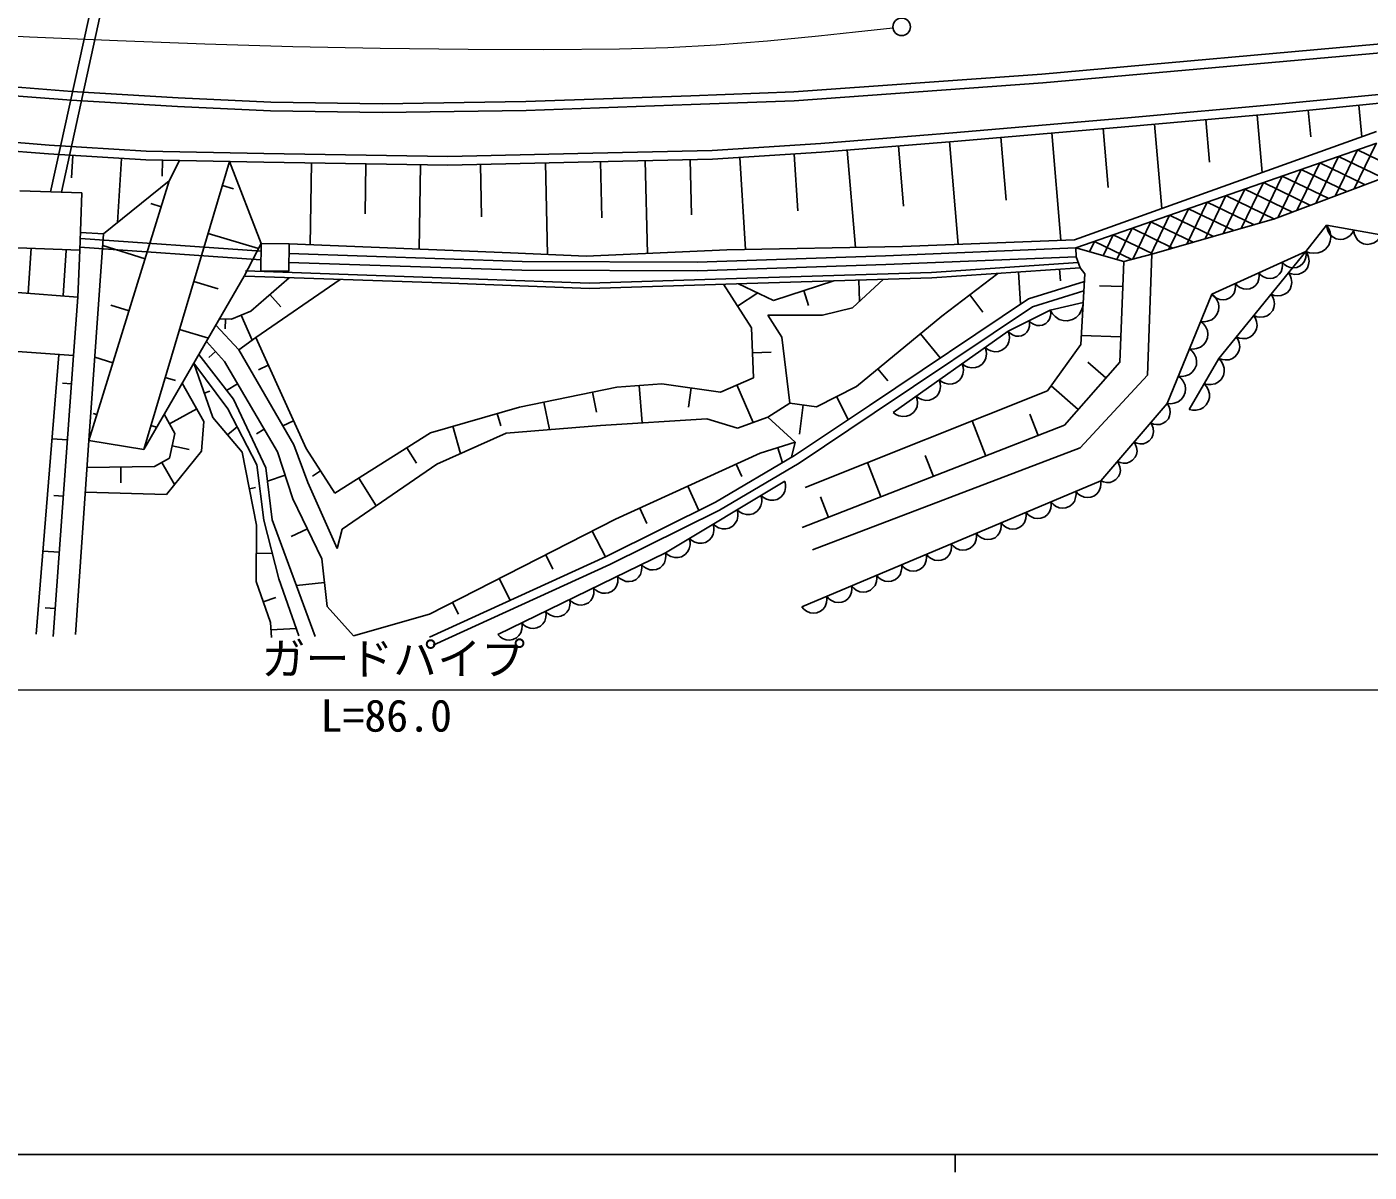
# Model space of a CAD drawing. Units: millimetres, scale not verified. Extents: x 40000 to 680000, y 20000 to 380000.
# Drawn here: x 215181 to 291554, y 204000 to 269157 of the extents above; entities that cross this region are included whole.
import ezdxf
from ezdxf.enums import TextEntityAlignment as Align

# ---------------------------------------------------------------- set-up
doc = ezdxf.new("R2010")
doc.units = ezdxf.units.MM
doc.header["$LTSCALE"] = 1000
doc.linetypes.add('CHAIN', pattern=[18.5, 12, -1.5, 3.5, -1.5])
for name, color, linetype, lineweight in [('M-BGD', 7, 'Continuous', 25), ('M-BMK', 2, 'CHAIN', 13), ('M-BMK-SRVR', 3, 'Continuous', 25), ('M-STR-HTXT', 7, 'Continuous', 13), ('M-TTL-BAND', 7, 'Continuous', 25)]:
    doc.layers.add(name, color=color, linetype=linetype, lineweight=lineweight)
doc.styles.add('ＭＳ ゴシック', font='')
doc.styles.get('ＭＳ ゴシック').set_extended_font_data('MS Gothic')

msp = doc.modelspace()

# ---------------------------------------------------------------- linework, layer by layer
at = {"layer": 'M-BGD'}
for p, q in [((219655, 274013), (216536, 259767)), ((217145, 259746), (220265, 273997)), ((272939, 266461), (298505, 268753)), ((298551, 268255), (272979, 265963)), ((212154, 265911), (217739, 265484)), ((258812, 265453), (272939, 266461)), ((272979, 265963), (258839, 264954)), ((286596, 264769), (297657, 265851)), ((217709, 264985), (212115, 265412)), ((217739, 265484), (223784, 265117)), ((223784, 265117), (229064, 264873)), ((243574, 264904), (252952, 265240)), ((252952, 265240), (258812, 265453)), ((286643, 264271), (297707, 265354)), ((223761, 264618), (217709, 264985)), ((229048, 264373), (223761, 264618)), ((235406, 264282), (229048, 264373)), ((229064, 264873), (235406, 264782)), ((235406, 264782), (243574, 264904)), ((243587, 264404), (235406, 264282)), ((252970, 264740), (243587, 264404)), ((258839, 264954), (252970, 264740)), ((277829, 263990), (286596, 264769)), ((277873, 263492), (286643, 264271)), ((288084, 264412), (288232, 262900)), ((290966, 264694), (291142, 262898)), ((267874, 263124), (277829, 263990)), ((267915, 262626), (277873, 263492)), ((279334, 263622), (279761, 258825)), ((282258, 263882), (282473, 261461)), ((285181, 264141), (285472, 260869)), ((208653, 263038), (216444, 262432)), ((260362, 262518), (267874, 263124)), ((270591, 262878), (270894, 259291)), ((273504, 263124), (274019, 257014)), ((274785, 257045), (291979, 263198)), ((276417, 263369), (276698, 260026)), ((208608, 262540), (216409, 261933)), ((216444, 262432), (221965, 262085)), ((221965, 262085), (228674, 261956)), ((246531, 261956), (254172, 262129)), ((254172, 262129), (260362, 262518)), ((254193, 261629), (260398, 262020)), ((260398, 262020), (267915, 262626)), ((261854, 262142), (262320, 256606)), ((264766, 262388), (265056, 258956)), ((267679, 262633), (268172, 256783)), ((291999, 262544), (274859, 256580)), ((290887, 262157), (289615, 259527)), ((291955, 262529), (290702, 259938)), ((290887, 262157), (296576, 259405)), ((216409, 261933), (221944, 261586)), ((217793, 261846), (217713, 260575)), ((220560, 261673), (220331, 258023)), ((221831, 245118), (226718, 261493)), ((221944, 261586), (228665, 261456)), ((222902, 261567), (222884, 260665)), ((223859, 261549), (223285, 260394)), ((226718, 261493), (228514, 256826)), ((228665, 261456), (239131, 261282)), ((228674, 261956), (239129, 261782)), ((231373, 261414), (231294, 256757)), ((234476, 261361), (234428, 258523)), ((237579, 261309), (237497, 256504)), ((239129, 261782), (246531, 261956)), ((239131, 261282), (246542, 261456)), ((240983, 261326), (241053, 258344)), ((244689, 261412), (244811, 256205)), ((246542, 261456), (254193, 261629)), ((247817, 261485), (247890, 258288)), ((250368, 261542), (250487, 256268)), ((252918, 261600), (252989, 258467)), ((255745, 261727), (256074, 256485)), ((258847, 261922), (259050, 258696)), ((288750, 261413), (287440, 258705)), ((289818, 261785), (288527, 259116)), ((288750, 261413), (291318, 260171)), ((289818, 261785), (292731, 260376)), ((286613, 260670), (285312, 257980)), ((286172, 258226), (292210, 260508)), ((287681, 261042), (286353, 258294)), ((286613, 260670), (289255, 259391)), ((287681, 261042), (290287, 259781)), ((214784, 259827), (218305, 259706)), ((218305, 259706), (218193, 256461)), ((223285, 260394), (218709, 245619)), ((223285, 260394), (219543, 257391)), ((226311, 260129), (226943, 259940)), ((284476, 259926), (283248, 257389)), ((285544, 260298), (284280, 257684)), ((284476, 259926), (287193, 258612)), ((285544, 260298), (288224, 259002)), ((222827, 258916), (222228, 259102)), ((282339, 259183), (281185, 256798)), ((283407, 259554), (282217, 257093)), ((282339, 259183), (285006, 257892)), ((283407, 259554), (286160, 258223)), ((280202, 258439), (279123, 256209)), ((279187, 256225), (286172, 258226)), ((281270, 258811), (280154, 256502)), ((280202, 258439), (282698, 257231)), ((281270, 258811), (283852, 257562)), ((219543, 257391), (218227, 257454)), ((219543, 257391), (218709, 245619)), ((225497, 257400), (228366, 256543)), ((278065, 257695), (277205, 255918)), ((278065, 257695), (280390, 256570)), ((279133, 258067), (278106, 255943)), ((279133, 258067), (281544, 256901)), ((287947, 256383), (289130, 257871)), ((289130, 257871), (301555, 255640)), ((218199, 256626), (228502, 255905)), ((218234, 257125), (228537, 256404)), ((221912, 255961), (219495, 256710)), ((227773, 255412), (228514, 256826)), ((228514, 256826), (228494, 255269)), ((230113, 256805), (228514, 256826)), ((230093, 255249), (230113, 256805)), ((230113, 256805), (242704, 256309)), ((255010, 256464), (264994, 256658)), ((264994, 256658), (274785, 257045)), ((275927, 256952), (275641, 256359)), ((275927, 256952), (278045, 255927)), ((276996, 257324), (276423, 256138)), ((276996, 257324), (279237, 256240)), ((218193, 256461), (214672, 256583)), ((215423, 256557), (215253, 254001)), ((217418, 256424), (217248, 253868)), ((218193, 256461), (218084, 253784)), ((230106, 256259), (243361, 255809)), ((242704, 256309), (247000, 256116)), ((247000, 256116), (255010, 256464)), ((253325, 255776), (264028, 256130)), ((264028, 256130), (274859, 256580)), ((264046, 255630), (274880, 256080)), ((274859, 256580), (274880, 256080)), ((277591, 255809), (274859, 256580)), ((274880, 256080), (275116, 255455)), ((277591, 255809), (279187, 256225)), ((278941, 249345), (279187, 256225)), ((282605, 253949), (287947, 256383)), ((283008, 250298), (287947, 256383)), ((227548, 254964), (227773, 255412)), ((227622, 255273), (238776, 254887)), ((228494, 255269), (230093, 255249)), ((230089, 255759), (243352, 255309)), ((243352, 255309), (253332, 255276)), ((243361, 255809), (253325, 255776)), ((253332, 255276), (264046, 255630)), ((256144, 254855), (266648, 255176)), ((266648, 255176), (275005, 255748)), ((266663, 254876), (275116, 255455)), ((267242, 252691), (270421, 255134)), ((271595, 255214), (271721, 253376)), ((273942, 255375), (273988, 254705)), ((275116, 255455), (275373, 255101)), ((275373, 255101), (275148, 251084)), ((277366, 250088), (277591, 255809)), ((221831, 245118), (227548, 254964)), ((224682, 254670), (226061, 254259)), ((227612, 254973), (238765, 254587)), ((227919, 252990), (230106, 254887)), ((233009, 254786), (228203, 251483)), ((238765, 254587), (247186, 254266)), ((238776, 254887), (247187, 254566)), ((247186, 254266), (256153, 254555)), ((247187, 254566), (256144, 254855)), ((256416, 252026), (254810, 254512)), ((255669, 254539), (257664, 253591)), ((256153, 254555), (266663, 254876)), ((257664, 253591), (261098, 254706)), ((262163, 253173), (263928, 254793)), ((262513, 254750), (262550, 253528)), ((272177, 253681), (275349, 254676)), ((277535, 254378), (276216, 254430)), ((214643, 254047), (218084, 253784)), ((218084, 253784), (217829, 250451)), ((229013, 253938), (229632, 253225)), ((255613, 253269), (256770, 254016)), ((259381, 254149), (259652, 253313)), ((263118, 247616), (272177, 253681)), ((268831, 253912), (269583, 252934)), ((272395, 253225), (275319, 254142)), ((280069, 247728), (282605, 253949)), ((220997, 253006), (219961, 253327)), ((226832, 252521), (227919, 252990)), ((260460, 252755), (262163, 253173)), ((263397, 247201), (272395, 253225)), ((271018, 251836), (273413, 253034)), ((273413, 253034), (275282, 253474)), ((227244, 250774), (225933, 252182)), ((226143, 252544), (226832, 252521)), ((226488, 252533), (226469, 251985)), ((227376, 252756), (227992, 251328)), ((258146, 251502), (257342, 252755)), ((257342, 252755), (260460, 252755)), ((262388, 248705), (267242, 252691)), ((223867, 251941), (225509, 251451)), ((228203, 251483), (227244, 250774)), ((228203, 251483), (231068, 245166)), ((256529, 249192), (256416, 252026)), ((258596, 247741), (258146, 251502)), ((264477, 247224), (271018, 251836)), ((266028, 251695), (267154, 250324)), ((277422, 251518), (275177, 251606)), ((217829, 250451), (214389, 250714)), ((224967, 250518), (226930, 247984)), ((225396, 251258), (226418, 250126)), ((225907, 250692), (225528, 250349)), ((230366, 245380), (227244, 250774)), ((256472, 250609), (257535, 250651)), ((275148, 251084), (273252, 248448)), ((217007, 250503), (215704, 234600)), ((217829, 250451), (216680, 234473)), ((220082, 250051), (219046, 250372)), ((225761, 246936), (224680, 250024)), ((226613, 247423), (224680, 250024)), ((226418, 250126), (229438, 244988)), ((228920, 249904), (228362, 249651)), ((274216, 246488), (277366, 250088)), ((276578, 249188), (275549, 250088)), ((281317, 247390), (283008, 250298)), ((223053, 249212), (223644, 249036)), ((254639, 248382), (256529, 249192)), ((263602, 249702), (264159, 249023)), ((275115, 245203), (278941, 249345)), ((217714, 248853), (217212, 248889)), ((224017, 248882), (225256, 246710)), ((225275, 248323), (225594, 248435)), ((227173, 248842), (226549, 248475)), ((243213, 247527), (248746, 248652)), ((247363, 248371), (247595, 247229)), ((248746, 248652), (251310, 248854)), ((250028, 248753), (250196, 246623)), ((251310, 248854), (254639, 248382)), ((252975, 248618), (252818, 247517)), ((255584, 248787), (256500, 246649)), ((273252, 248448), (259464, 242952)), ((260106, 247548), (262388, 248705)), ((275004, 247388), (273460, 248738)), ((226930, 247984), (228780, 244063)), ((238154, 246065), (243213, 247527)), ((244596, 247809), (244914, 246242)), ((257334, 246949), (258596, 247741)), ((258596, 247741), (260106, 247548)), ((258850, 244762), (263118, 247616)), ((259351, 247645), (259139, 245982)), ((261247, 248127), (261910, 246820)), ((276283, 243333), (280069, 247728)), ((219167, 247096), (218960, 247160)), ((223601, 246027), (222998, 247127)), ((223299, 246577), (224847, 247426)), ((225256, 246710), (225111, 245013)), ((227441, 244964), (225761, 246936)), ((228269, 244233), (226613, 247423)), ((230352, 246745), (229737, 246466)), ((241948, 247162), (242154, 246450)), ((253862, 246854), (247821, 246474)), ((255622, 246331), (253862, 246854)), ((257334, 246949), (255622, 246331)), ((258903, 245523), (257334, 246949)), ((259116, 244339), (263397, 247201)), ((269742, 244742), (268963, 246739)), ((272725, 245906), (272252, 247117)), ((222238, 246483), (222567, 246385)), ((223291, 244620), (223601, 246027)), ((226601, 245950), (227140, 246409)), ((228683, 246273), (228239, 246012)), ((232710, 242624), (238154, 246065)), ((242447, 246046), (238499, 244286)), ((239418, 246431), (239863, 244894)), ((247821, 246474), (242447, 246046)), ((259303, 240670), (274216, 246488)), ((217484, 245658), (216615, 245720)), ((218709, 245619), (217947, 234585)), ((218709, 245619), (221831, 245118)), ((223446, 245324), (224422, 245109)), ((231175, 243240), (230366, 245380)), ((231068, 245166), (232710, 242624)), ((236793, 245205), (237346, 244329)), ((256906, 244904), (258903, 245523)), ((257904, 245213), (258169, 244360)), ((258903, 245523), (258689, 244667)), ((259880, 239411), (275115, 245203)), ((222442, 244144), (223291, 244620)), ((225111, 245013), (223125, 242551)), ((228245, 240800), (227441, 244964)), ((229438, 244988), (230314, 242310)), ((248678, 241147), (256906, 244904)), ((254355, 242110), (258850, 244762)), ((266759, 243579), (266297, 244764)), ((218604, 244095), (222442, 244144)), ((220523, 244120), (220535, 243222)), ((222866, 244382), (223578, 243113)), ((228659, 241092), (228269, 244233)), ((228780, 244063), (229146, 241116)), ((229876, 243649), (228872, 243320)), ((231889, 243895), (231425, 243595)), ((238499, 244286), (233125, 240576)), ((254593, 241670), (259116, 244339)), ((255534, 244278), (255852, 243582)), ((263777, 242416), (263015, 244368)), ((227843, 242882), (228191, 242949)), ((232840, 239482), (231175, 243240)), ((234071, 243484), (235064, 241914)), ((251514, 239242), (258310, 243315)), ((252792, 243026), (253421, 241647)), ((259276, 236165), (276283, 243333)), ((217255, 242462), (216714, 242501)), ((223125, 242551), (218506, 242681)), ((230314, 242310), (231970, 238900)), ((248141, 239029), (254355, 242110)), ((260794, 241252), (260342, 242410)), ((248357, 238577), (254593, 241670)), ((250049, 241773), (250451, 240893)), ((228220, 237610), (228245, 240800)), ((229511, 237756), (228659, 241092)), ((229146, 241116), (231581, 234468)), ((231142, 240605), (230221, 240157)), ((233125, 240576), (232840, 239482)), ((238083, 235735), (248678, 241147)), ((247353, 240470), (248099, 239010)), ((217025, 239266), (216092, 239333)), ((228232, 239205), (229142, 239198)), ((241975, 234590), (251514, 239242)), ((244704, 239117), (245117, 238310)), ((231970, 238900), (232263, 236173)), ((238089, 234432), (248141, 239029)), ((238297, 233978), (248357, 238577)), ((229048, 235272), (228220, 237610)), ((230655, 234517), (229511, 237756)), ((232116, 237537), (230519, 237366)), ((242056, 237764), (242684, 236533)), ((216795, 236071), (216216, 236112)), ((228634, 236441), (229349, 236694)), ((232263, 236173), (233772, 234517)), ((239407, 236411), (239749, 235742)), ((229097, 234420), (229048, 235272)), ((233772, 234517), (238083, 235735)), ((229072, 234846), (230510, 234928))]:
    msp.add_line(p, q, dxfattribs=at)
for points in [[(287947, 256383), (288163, 256303), (288379, 256277), (288658, 256292), (288877, 256384), (289072, 256515), (289255, 256746), (289339, 256965), (289379, 257199), (289331, 257475), (289254, 257675), (289130, 257871)], [(289130, 257871), (289157, 257682), (289223, 257514), (289343, 257316), (289497, 257192), (289669, 257101), (289910, 257058), (290103, 257083), (290291, 257146), (290473, 257289), (290589, 257425), (290684, 257592)], [(290684, 257592), (290710, 257403), (290776, 257235), (290896, 257037), (291051, 256913), (291223, 256822), (291463, 256779), (291656, 256804), (291844, 256867), (292026, 257010), (292142, 257146), (292237, 257313)], [(286612, 255775), (286732, 255644), (286871, 255550), (287068, 255463), (287252, 255450), (287431, 255471), (287638, 255565), (287773, 255687), (287883, 255834), (287946, 256040), (287964, 256205), (287947, 256383)], [(286959, 255166), (287136, 255098), (287314, 255075), (287544, 255085), (287726, 255160), (287888, 255266), (288041, 255454), (288111, 255634), (288147, 255827), (288109, 256055), (288048, 256221), (287947, 256383)], [(283941, 254558), (284061, 254427), (284200, 254333), (284397, 254246), (284581, 254232), (284760, 254254), (284967, 254348), (285102, 254470), (285212, 254617), (285275, 254823), (285293, 254988), (285276, 255166)], [(285276, 255166), (285396, 255035), (285536, 254942), (285733, 254854), (285916, 254841), (286096, 254862), (286303, 254957), (286437, 255078), (286547, 255225), (286611, 255432), (286628, 255597), (286612, 255775)], [(285971, 253949), (286148, 253881), (286326, 253858), (286557, 253868), (286738, 253942), (286900, 254048), (287053, 254237), (287124, 254417), (287159, 254610), (287122, 254838), (287060, 255004), (286959, 255166)], [(282605, 253949), (282725, 253818), (282865, 253725), (283062, 253637), (283245, 253624), (283425, 253645), (283632, 253740), (283766, 253861), (283876, 254008), (283940, 254215), (283957, 254380), (283941, 254558)], [(281971, 252394), (282174, 252379), (282363, 252411), (282596, 252493), (282759, 252626), (282892, 252785), (282990, 253026), (283007, 253232), (282983, 253441), (282874, 253663), (282759, 253814), (282605, 253949)], [(284984, 252732), (285161, 252664), (285339, 252641), (285569, 252651), (285750, 252725), (285912, 252831), (286065, 253020), (286136, 253200), (286171, 253393), (286134, 253620), (286072, 253787), (285971, 253949)], [(272216, 252435), (272329, 252320), (272460, 252239), (272642, 252166), (272810, 252160), (272973, 252185), (273159, 252278), (273277, 252393), (273373, 252531), (273424, 252721), (273434, 252872), (273413, 253034)], [(273413, 253034), (273534, 252835), (273689, 252680), (273920, 252517), (274152, 252453), (274388, 252435), (274677, 252503), (274881, 252625), (275060, 252786), (275193, 253034), (275258, 253242), (275282, 253474)], [(271018, 251836), (271132, 251721), (271262, 251640), (271445, 251567), (271613, 251561), (271776, 251587), (271961, 251679), (272080, 251795), (272175, 251932), (272226, 252122), (272237, 252274), (272216, 252435)], [(281337, 250839), (281540, 250824), (281729, 250855), (281962, 250937), (282125, 251070), (282258, 251229), (282357, 251470), (282373, 251677), (282349, 251886), (282240, 252107), (282125, 252259), (281971, 252394)], [(283996, 251515), (284173, 251447), (284351, 251423), (284581, 251433), (284763, 251508), (284924, 251614), (285077, 251803), (285148, 251983), (285183, 252176), (285146, 252403), (285084, 252570), (284984, 252732)], [(269710, 250914), (269865, 250798), (270034, 250726), (270263, 250672), (270462, 250695), (270650, 250754), (270853, 250897), (270972, 251055), (271061, 251235), (271087, 251469), (271072, 251649), (271018, 251836)], [(283008, 250298), (283185, 250230), (283363, 250206), (283593, 250216), (283775, 250291), (283936, 250397), (284090, 250586), (284160, 250766), (284196, 250959), (284158, 251186), (284096, 251352), (283996, 251515)], [(268402, 249992), (268557, 249876), (268726, 249804), (268955, 249750), (269154, 249773), (269342, 249832), (269545, 249975), (269664, 250132), (269753, 250312), (269779, 250546), (269764, 250727), (269710, 250914)], [(280703, 249283), (280906, 249269), (281096, 249300), (281328, 249382), (281491, 249515), (281624, 249674), (281723, 249915), (281739, 250122), (281715, 250331), (281606, 250552), (281491, 250703), (281337, 250839)], [(267094, 249069), (267249, 248953), (267417, 248881), (267646, 248827), (267846, 248850), (268034, 248910), (268237, 249052), (268356, 249210), (268444, 249390), (268470, 249624), (268456, 249804), (268402, 249992)], [(282163, 248844), (282362, 248801), (282554, 248806), (282796, 248855), (282977, 248964), (283130, 249103), (283261, 249328), (283306, 249531), (283312, 249741), (283234, 249976), (283141, 250142), (283008, 250298)], [(265786, 248147), (265941, 248031), (266109, 247959), (266338, 247905), (266537, 247928), (266726, 247987), (266928, 248130), (267048, 248288), (267136, 248467), (267162, 248701), (267147, 248882), (267094, 249069)], [(280069, 247728), (280272, 247713), (280462, 247745), (280694, 247827), (280858, 247960), (280990, 248119), (281089, 248360), (281105, 248566), (281081, 248776), (280972, 248997), (280857, 249148), (280703, 249283)], [(281317, 247390), (281516, 247347), (281709, 247352), (281951, 247401), (282131, 247510), (282285, 247649), (282416, 247874), (282461, 248077), (282467, 248288), (282389, 248522), (282296, 248688), (282163, 248844)], [(264477, 247224), (264632, 247109), (264801, 247036), (265030, 246982), (265229, 247005), (265417, 247065), (265620, 247208), (265739, 247365), (265828, 247545), (265854, 247779), (265839, 247960), (265786, 248147)], [(279123, 246629), (279284, 246561), (279448, 246535), (279662, 246538), (279832, 246602), (279984, 246696), (280131, 246866), (280201, 247031), (280239, 247208), (280210, 247420), (280158, 247575), (280069, 247728)], [(278176, 245530), (278338, 245463), (278502, 245436), (278715, 245439), (278885, 245503), (279037, 245597), (279184, 245767), (279254, 245932), (279292, 246110), (279264, 246321), (279211, 246476), (279123, 246629)], [(277229, 244431), (277391, 244364), (277555, 244337), (277768, 244340), (277938, 244405), (278091, 244498), (278237, 244668), (278308, 244833), (278346, 245011), (278317, 245222), (278264, 245377), (278176, 245530)], [(276283, 243333), (276444, 243265), (276608, 243239), (276822, 243242), (276992, 243306), (277144, 243399), (277291, 243570), (277361, 243734), (277399, 243912), (277370, 244123), (277318, 244279), (277229, 244431)], [(256951, 242500), (257095, 242375), (257256, 242291), (257478, 242221), (257677, 242229), (257867, 242274), (258078, 242400), (258207, 242547), (258307, 242718), (258350, 242947), (258349, 243126), (258310, 243315)], [(274865, 242735), (274987, 242595), (275130, 242492), (275334, 242395), (275526, 242375), (275715, 242392), (275935, 242485), (276079, 242608), (276199, 242759), (276271, 242973), (276295, 243146), (276283, 243333)], [(255591, 241686), (255736, 241560), (255897, 241476), (256119, 241406), (256318, 241414), (256508, 241459), (256719, 241585), (256848, 241732), (256948, 241903), (256991, 242132), (256990, 242312), (256951, 242500)], [(272031, 241541), (272153, 241400), (272296, 241298), (272500, 241200), (272692, 241181), (272881, 241198), (273100, 241290), (273244, 241414), (273364, 241564), (273437, 241779), (273460, 241951), (273448, 242138)], [(273448, 242138), (273570, 241997), (273713, 241895), (273917, 241797), (274109, 241778), (274298, 241795), (274517, 241888), (274662, 242011), (274782, 242162), (274854, 242376), (274877, 242548), (274865, 242735)], [(254232, 240871), (254377, 240746), (254538, 240662), (254760, 240592), (254959, 240600), (255149, 240645), (255359, 240771), (255489, 240918), (255589, 241089), (255632, 241318), (255631, 241497), (255591, 241686)], [(270614, 240943), (270736, 240803), (270879, 240700), (271083, 240603), (271274, 240583), (271463, 240601), (271683, 240693), (271827, 240816), (271947, 240967), (272020, 241181), (272043, 241354), (272031, 241541)], [(252873, 240057), (253018, 239931), (253179, 239847), (253401, 239777), (253599, 239785), (253790, 239830), (254000, 239956), (254129, 240103), (254230, 240274), (254273, 240503), (254272, 240682), (254232, 240871)], [(269197, 240346), (269318, 240205), (269462, 240103), (269665, 240005), (269857, 239986), (270046, 240003), (270266, 240096), (270410, 240219), (270530, 240370), (270602, 240584), (270626, 240757), (270614, 240943)], [(251514, 239242), (251659, 239116), (251820, 239033), (252042, 238963), (252240, 238971), (252431, 239015), (252641, 239142), (252770, 239288), (252871, 239459), (252914, 239688), (252913, 239868), (252873, 240057)], [(267779, 239749), (267901, 239608), (268044, 239506), (268248, 239408), (268440, 239389), (268629, 239406), (268849, 239498), (268993, 239622), (269113, 239773), (269185, 239987), (269209, 240159), (269197, 240346)], [(250151, 238577), (250279, 238446), (250425, 238353), (250631, 238268), (250821, 238259), (251006, 238286), (251218, 238389), (251353, 238518), (251463, 238673), (251523, 238888), (251536, 239059), (251514, 239242)], [(264945, 238554), (265067, 238414), (265210, 238311), (265414, 238214), (265606, 238194), (265795, 238211), (266014, 238304), (266158, 238427), (266278, 238578), (266351, 238792), (266374, 238965), (266362, 239151)], [(266362, 239151), (266484, 239011), (266627, 238909), (266831, 238811), (267023, 238792), (267212, 238809), (267431, 238901), (267576, 239024), (267696, 239175), (267768, 239389), (267791, 239562), (267779, 239749)], [(248789, 237913), (248916, 237781), (249063, 237688), (249269, 237603), (249458, 237594), (249644, 237621), (249855, 237724), (249990, 237854), (250100, 238008), (250160, 238223), (250173, 238394), (250151, 238577)], [(263528, 237957), (263649, 237816), (263793, 237714), (263997, 237616), (264188, 237597), (264377, 237614), (264597, 237707), (264741, 237830), (264861, 237981), (264934, 238195), (264957, 238367), (264945, 238554)], [(247426, 237248), (247553, 237117), (247700, 237024), (247906, 236938), (248096, 236930), (248281, 236957), (248492, 237060), (248627, 237189), (248737, 237344), (248797, 237559), (248811, 237730), (248789, 237913)], [(262110, 237359), (262232, 237219), (262376, 237117), (262579, 237019), (262771, 237000), (262960, 237017), (263180, 237109), (263324, 237233), (263444, 237383), (263516, 237597), (263540, 237770), (263528, 237957)], [(246063, 236584), (246191, 236452), (246337, 236359), (246543, 236274), (246733, 236265), (246918, 236292), (247129, 236395), (247264, 236524), (247374, 236679), (247434, 236894), (247448, 237065), (247426, 237248)], [(259276, 236165), (259398, 236024), (259541, 235922), (259745, 235824), (259937, 235805), (260126, 235822), (260345, 235915), (260489, 236038), (260609, 236189), (260682, 236403), (260705, 236575), (260693, 236762)], [(260693, 236762), (260815, 236622), (260958, 236519), (261162, 236422), (261354, 236402), (261543, 236419), (261763, 236512), (261907, 236635), (262027, 236786), (262099, 237000), (262122, 237173), (262110, 237359)], [(244700, 235919), (244828, 235787), (244974, 235694), (245180, 235609), (245370, 235601), (245555, 235628), (245766, 235731), (245902, 235860), (246012, 236015), (246071, 236229), (246085, 236401), (246063, 236584)], [(241975, 234590), (242102, 234458), (242249, 234365), (242455, 234280), (242645, 234272), (242830, 234299), (243041, 234402), (243176, 234531), (243286, 234686), (243346, 234900), (243359, 235071), (243337, 235255)], [(243337, 235255), (243465, 235123), (243612, 235030), (243818, 234945), (244007, 234936), (244192, 234963), (244404, 235066), (244539, 235195), (244649, 235350), (244709, 235565), (244722, 235736), (244700, 235919)]]:
    msp.add_lwpolyline(points, dxfattribs=at)
at = {"layer": 'M-BMK'}
msp.add_lwpolyline([(210358, 268841), (215337, 268590), (220330, 268387), (225311, 268190), (230306, 268045), (235292, 267945), (240289, 267878), (244588, 267862), (248899, 267905), (251648, 267986), (254393, 268127), (257313, 268352), (260229, 268638), (262337, 268868), (264454, 269109)], dxfattribs=at)
at = {"layer": 'M-BMK-SRVR'}
msp.add_circle((264952, 269157), 498, dxfattribs=at)
at = {"layer": 'M-STR-HTXT'}
msp.add_line((175790, 231448), (295248, 231448), dxfattribs=at)
at = {"layer": 'M-TTL-BAND'}
for p, q in [((40000, 205000), (579000, 205000)), ((268000, 205000), (268000, 204000))]:
    msp.add_line(p, q, dxfattribs=at)

# ---------------------------------------------------------------- texts
at = {"layer": 'M-STR-HTXT', "style": 'ＭＳ ゴシック'}
for s, p in [('ガードパイプ', (228532, 231748)), ('L=86.0', (231888, 228510))]:
    msp.add_text(s, height=1833, dxfattribs=at).set_placement(p, align=Align.BOTTOM_LEFT)

doc.saveas('drawing.dxf')
